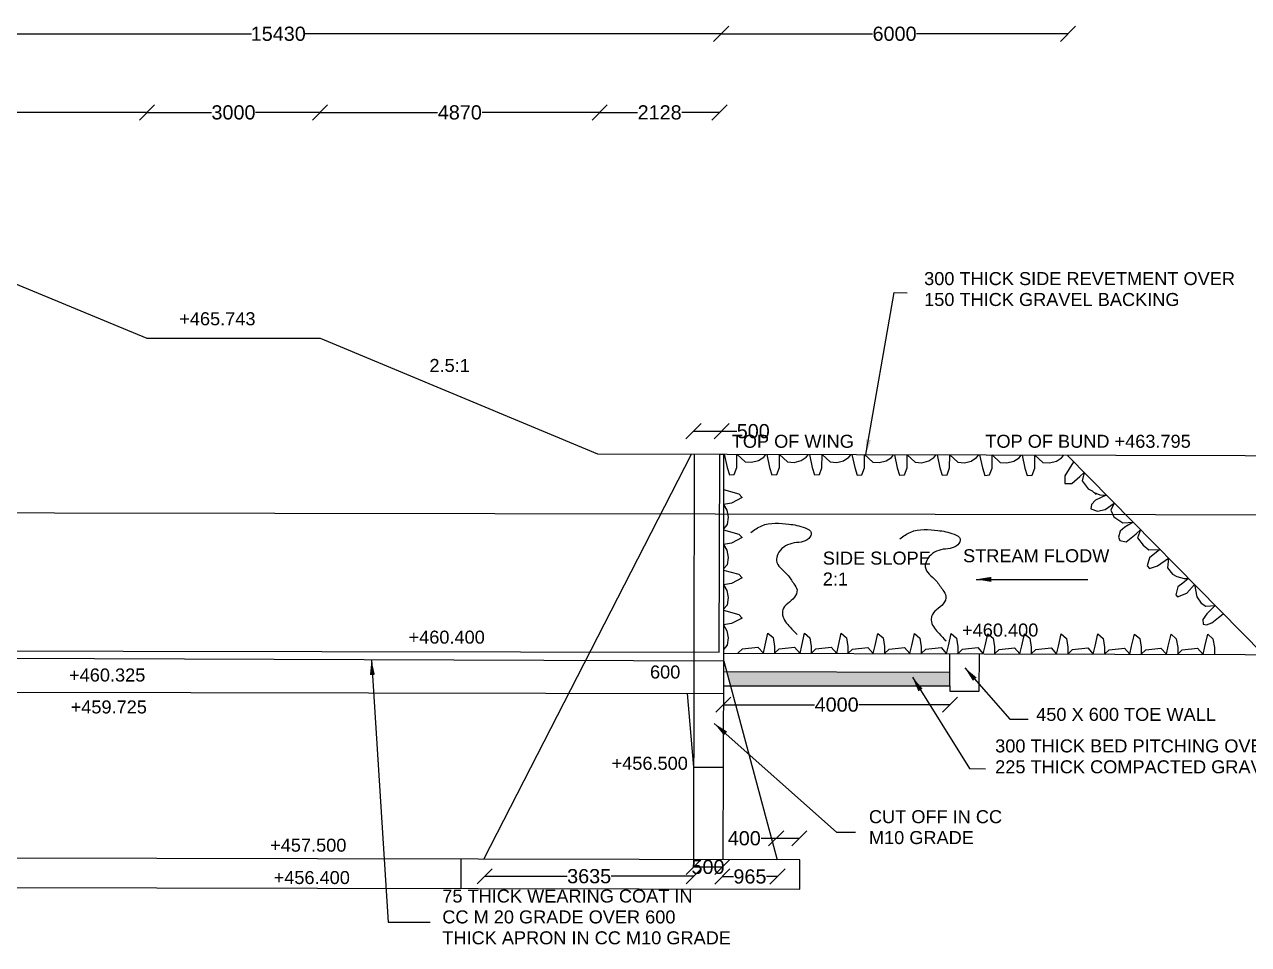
# Model space of a CAD drawing. Header units: metres. Extents: x 19593 to 20495, y 19582 to 20217.
# Drawn here: x 20223.3 to 20352.8, y 19958.9 to 20056.3 of the extents above; entities that cross this region are included whole.
import ezdxf

# ---------------------------------------------------------------- set-up
doc = ezdxf.new("R2010")
doc.units = ezdxf.units.M
doc.header["$MEASUREMENT"] = 0
doc.layers.add('DRAWING', color=2, linetype='Continuous')
doc.layers.add('TEXT', color=255, linetype='Continuous')
doc.styles.get("Standard").update_dxf_attribs({"font": 'arial.ttf'})
doc.dimstyles.get("Standard").update_dxf_attribs({"dimtxt": 1.5, "dimasz": 1.6, "dimexe": 0.18, "dimexo": 0.0625, "dimgap": 0.09, "dimtad": 0, "dimtih": 1, "dimtoh": 1, "dimdec": 4, "dimzin": 0, "dimdsep": 46, "dimtxsty": 'Standard', "dimblk": 'OBLIQUE', "dimcen": 0.09, "dimse1": 1, "dimse2": 1, "dimadec": 0, "dimazin": 0, "dimtfac": 1, "dimtdec": 4, "dimtofl": 0, "dimtmove": 0, "dimatfit": 3, "dimfxl": 1, "dimtolj": 1, "dimtzin": 0, "dimarcsym": 0})

# ---------------------------------------------------------------- blocks, each defined once
blk = doc.blocks.new('_Oblique')
at = {"color": 0, "linetype": 'ByBlock', "lineweight": -2}
blk.add_line((-0.5, -0.5), (0.5, 0.5), dxfattribs=at)
blk = doc.blocks.new('*D74')
at = {"layer": 'Defpoints', "color": 0, "transparency": 16777216}
for p in [(20302.83, 19970.16), (20302.83, 19970.1), (20305.29, 19970.1)]:
    blk.add_point(p, dxfattribs=at)
at = {"layer": 'DRAWING', "color": 0, "lineweight": -2, "transparency": 16777216}
for p, q in [((20302.83, 19970.16), (20301.23, 19970.16)), ((20305.29, 19970.16), (20302.83, 19970.16))]:
    blk.add_line(p, q, dxfattribs=at)
at = {"layer": 'DRAWING', "color": 0, "lineweight": -2, "transparency": 16777216, "xscale": 1.6, "yscale": 1.6, "zscale": 1.6, "rotation": 180}
blk.add_blockref('_Oblique', (20302.83, 19970.16), dxfattribs=at)
at = {"layer": 'DRAWING', "color": 0, "lineweight": -2, "transparency": 16777216, "xscale": 1.6, "yscale": 1.6, "zscale": 1.6}
blk.add_blockref('_Oblique', (20305.29, 19970.16), dxfattribs=at)
at = {"layer": 'DRAWING', "color": 0, "transparency": 16777216, "insert": (20299.45, 19970.16), "char_height": 1.5, "attachment_point": 5}
blk.add_mtext('\\A1;400', dxfattribs=at)
blk = doc.blocks.new('*D75')
at = {"layer": 'Defpoints', "color": 0, "transparency": 16777216}
for p in [(20271.98, 19966.12), (20294.09, 19966.15), (20294.09, 19966.12)]:
    blk.add_point(p, dxfattribs=at)
at = {"layer": 'DRAWING', "color": 0, "lineweight": -2, "transparency": 16777216}
for p, q in [((20271.98, 19966.15), (20280.7, 19966.15)), ((20294.09, 19966.15), (20285.37, 19966.15))]:
    blk.add_line(p, q, dxfattribs=at)
at = {"layer": 'DRAWING', "color": 0, "lineweight": -2, "transparency": 16777216, "xscale": 1.6, "yscale": 1.6, "zscale": 1.6, "rotation": 180}
blk.add_blockref('_Oblique', (20271.98, 19966.15), dxfattribs=at)
at = {"layer": 'DRAWING', "color": 0, "lineweight": -2, "transparency": 16777216, "xscale": 1.6, "yscale": 1.6, "zscale": 1.6}
blk.add_blockref('_Oblique', (20294.09, 19966.15), dxfattribs=at)
at = {"layer": 'DRAWING', "color": 0, "transparency": 16777216, "insert": (20283.03, 19966.15), "char_height": 1.5, "attachment_point": 5}
blk.add_mtext('\\A1;3635', dxfattribs=at)
blk = doc.blocks.new('*D76')
at = {"layer": 'Defpoints', "color": 0, "transparency": 16777216}
for p in [(20297.13, 19967.13), (20294.09, 19966.12), (20297.13, 19966.12)]:
    blk.add_point(p, dxfattribs=at)
at = {"layer": 'DRAWING', "color": 0, "lineweight": -2, "transparency": 16777216}
blk.add_line((20294.09, 19967.13), (20297.13, 19967.13), dxfattribs=at)
at = {"layer": 'DRAWING', "color": 0, "lineweight": -2, "transparency": 16777216, "xscale": 1.6, "yscale": 1.6, "zscale": 1.6, "rotation": 180}
blk.add_blockref('_Oblique', (20294.09, 19967.13), dxfattribs=at)
at = {"layer": 'DRAWING', "color": 0, "lineweight": -2, "transparency": 16777216, "xscale": 1.6, "yscale": 1.6, "zscale": 1.6}
blk.add_blockref('_Oblique', (20297.13, 19967.13), dxfattribs=at)
at = {"layer": 'DRAWING', "color": 0, "transparency": 16777216, "insert": (20295.61, 19967.13), "char_height": 1.5, "attachment_point": 5}
blk.add_mtext('\\A1;500', dxfattribs=at)
blk = doc.blocks.new('*D77')
at = {"layer": 'Defpoints', "color": 0, "transparency": 16777216}
for p in [(20297.13, 19966.12), (20302.97, 19966.12), (20302.97, 19966.12)]:
    blk.add_point(p, dxfattribs=at)
at = {"layer": 'DRAWING', "color": 0, "lineweight": -2, "transparency": 16777216}
for p, q in [((20297.13, 19966.12), (20298.3, 19966.12)), ((20302.97, 19966.12), (20301.8, 19966.12))]:
    blk.add_line(p, q, dxfattribs=at)
at = {"layer": 'DRAWING', "color": 0, "lineweight": -2, "transparency": 16777216, "xscale": 1.6, "yscale": 1.6, "zscale": 1.6, "rotation": 180}
blk.add_blockref('_Oblique', (20297.13, 19966.12), dxfattribs=at)
at = {"layer": 'DRAWING', "color": 0, "lineweight": -2, "transparency": 16777216, "xscale": 1.6, "yscale": 1.6, "zscale": 1.6}
blk.add_blockref('_Oblique', (20302.97, 19966.12), dxfattribs=at)
at = {"layer": 'DRAWING', "color": 0, "transparency": 16777216, "insert": (20300.05, 19966.12), "char_height": 1.5, "attachment_point": 5}
blk.add_mtext('\\A1;965', dxfattribs=at)
blk = doc.blocks.new('*D81')
at = {"layer": 'Defpoints', "color": 0, "transparency": 16777216}
for p in [(20203.24, 20055.46), (20297.01, 20055.46), (20297.01, 20055.27)]:
    blk.add_point(p, dxfattribs=at)
at = {"layer": 'DRAWING', "color": 0, "lineweight": -2, "transparency": 16777216}
for p, q in [((20203.24, 20055.27), (20247.29, 20055.27)), ((20297.01, 20055.27), (20252.96, 20055.27))]:
    blk.add_line(p, q, dxfattribs=at)
at = {"layer": 'DRAWING', "color": 0, "lineweight": -2, "transparency": 16777216, "xscale": 1.6, "yscale": 1.6, "zscale": 1.6, "rotation": 180}
blk.add_blockref('_Oblique', (20203.24, 20055.27), dxfattribs=at)
at = {"layer": 'DRAWING', "color": 0, "lineweight": -2, "transparency": 16777216, "xscale": 1.6, "yscale": 1.6, "zscale": 1.6}
blk.add_blockref('_Oblique', (20297.01, 20055.27), dxfattribs=at)
at = {"layer": 'DRAWING', "color": 0, "transparency": 16777216, "insert": (20250.12, 20055.27), "char_height": 1.5, "attachment_point": 5}
blk.add_mtext('\\A1;15430', dxfattribs=at)
blk = doc.blocks.new('*D82')
at = {"layer": 'Defpoints', "color": 0, "transparency": 16777216}
for p in [(20297.01, 20055.27), (20333.71, 20055.27), (20333.71, 20055.27)]:
    blk.add_point(p, dxfattribs=at)
at = {"layer": 'DRAWING', "color": 0, "lineweight": -2, "transparency": 16777216}
for p, q in [((20297.01, 20055.27), (20313.03, 20055.27)), ((20333.71, 20055.27), (20317.69, 20055.27))]:
    blk.add_line(p, q, dxfattribs=at)
at = {"layer": 'DRAWING', "color": 0, "lineweight": -2, "transparency": 16777216, "xscale": 1.6, "yscale": 1.6, "zscale": 1.6, "rotation": 180}
blk.add_blockref('_Oblique', (20297.01, 20055.27), dxfattribs=at)
at = {"layer": 'DRAWING', "color": 0, "lineweight": -2, "transparency": 16777216, "xscale": 1.6, "yscale": 1.6, "zscale": 1.6}
blk.add_blockref('_Oblique', (20333.71, 20055.27), dxfattribs=at)
at = {"layer": 'DRAWING', "color": 0, "transparency": 16777216, "insert": (20315.36, 20055.27), "char_height": 1.5, "attachment_point": 5}
blk.add_mtext('\\A1;6000', dxfattribs=at)
blk = doc.blocks.new('*D84')
at = {"layer": 'Defpoints', "color": 0, "transparency": 16777216}
for p in [(20203.13, 20046.95), (20236.22, 20046.95), (20236.22, 20046.95)]:
    blk.add_point(p, dxfattribs=at)
at = {"layer": 'DRAWING', "color": 0, "lineweight": -2, "transparency": 16777216}
for p, q in [((20203.13, 20046.95), (20217.35, 20046.95)), ((20236.22, 20046.95), (20222, 20046.95))]:
    blk.add_line(p, q, dxfattribs=at)
at = {"layer": 'DRAWING', "color": 0, "lineweight": -2, "transparency": 16777216, "xscale": 1.6, "yscale": 1.6, "zscale": 1.6, "rotation": 180}
blk.add_blockref('_Oblique', (20203.13, 20046.95), dxfattribs=at)
at = {"layer": 'DRAWING', "color": 0, "lineweight": -2, "transparency": 16777216, "xscale": 1.6, "yscale": 1.6, "zscale": 1.6}
blk.add_blockref('_Oblique', (20236.22, 20046.95), dxfattribs=at)
at = {"layer": 'DRAWING', "color": 0, "transparency": 16777216, "insert": (20219.67, 20046.95), "char_height": 1.5, "attachment_point": 5}
blk.add_mtext('\\A1;5432', dxfattribs=at)
blk = doc.blocks.new('*D85')
at = {"layer": 'Defpoints', "color": 0, "transparency": 16777216}
for p in [(20236.22, 20046.95), (20254.54, 20046.95), (20254.54, 20046.95)]:
    blk.add_point(p, dxfattribs=at)
at = {"layer": 'DRAWING', "color": 0, "lineweight": -2, "transparency": 16777216}
for p, q in [((20236.22, 20046.95), (20243.05, 20046.95)), ((20254.54, 20046.95), (20247.71, 20046.95))]:
    blk.add_line(p, q, dxfattribs=at)
at = {"layer": 'DRAWING', "color": 0, "lineweight": -2, "transparency": 16777216, "xscale": 1.6, "yscale": 1.6, "zscale": 1.6, "rotation": 180}
blk.add_blockref('_Oblique', (20236.22, 20046.95), dxfattribs=at)
at = {"layer": 'DRAWING', "color": 0, "lineweight": -2, "transparency": 16777216, "xscale": 1.6, "yscale": 1.6, "zscale": 1.6}
blk.add_blockref('_Oblique', (20254.54, 20046.95), dxfattribs=at)
at = {"layer": 'DRAWING', "color": 0, "transparency": 16777216, "insert": (20245.38, 20046.95), "char_height": 1.5, "attachment_point": 5}
blk.add_mtext('\\A1;3000', dxfattribs=at)
blk = doc.blocks.new('*D86')
at = {"layer": 'Defpoints', "color": 0, "transparency": 16777216}
for p in [(20254.54, 20046.95), (20284.15, 20046.95), (20284.15, 20046.95)]:
    blk.add_point(p, dxfattribs=at)
at = {"layer": 'DRAWING', "color": 0, "lineweight": -2, "transparency": 16777216}
for p, q in [((20254.54, 20046.95), (20266.99, 20046.95)), ((20284.15, 20046.95), (20271.7, 20046.95))]:
    blk.add_line(p, q, dxfattribs=at)
at = {"layer": 'DRAWING', "color": 0, "lineweight": -2, "transparency": 16777216, "xscale": 1.6, "yscale": 1.6, "zscale": 1.6, "rotation": 180}
blk.add_blockref('_Oblique', (20254.54, 20046.95), dxfattribs=at)
at = {"layer": 'DRAWING', "color": 0, "lineweight": -2, "transparency": 16777216, "xscale": 1.6, "yscale": 1.6, "zscale": 1.6}
blk.add_blockref('_Oblique', (20284.15, 20046.95), dxfattribs=at)
at = {"layer": 'DRAWING', "color": 0, "transparency": 16777216, "insert": (20269.34, 20046.95), "char_height": 1.5, "attachment_point": 5}
blk.add_mtext('\\A1;4870', dxfattribs=at)
blk = doc.blocks.new('*D87')
at = {"layer": 'Defpoints', "color": 0, "transparency": 16777216}
for p in [(20284.15, 20046.95), (20296.83, 20046.95), (20296.83, 20046.95)]:
    blk.add_point(p, dxfattribs=at)
at = {"layer": 'DRAWING', "color": 0, "lineweight": -2, "transparency": 16777216}
for p, q in [((20284.15, 20046.95), (20288.14, 20046.95)), ((20296.83, 20046.95), (20292.83, 20046.95))]:
    blk.add_line(p, q, dxfattribs=at)
at = {"layer": 'DRAWING', "color": 0, "lineweight": -2, "transparency": 16777216, "xscale": 1.6, "yscale": 1.6, "zscale": 1.6, "rotation": 180}
blk.add_blockref('_Oblique', (20284.15, 20046.95), dxfattribs=at)
at = {"layer": 'DRAWING', "color": 0, "lineweight": -2, "transparency": 16777216, "xscale": 1.6, "yscale": 1.6, "zscale": 1.6}
blk.add_blockref('_Oblique', (20296.83, 20046.95), dxfattribs=at)
at = {"layer": 'DRAWING', "color": 0, "transparency": 16777216, "insert": (20290.49, 20046.95), "char_height": 1.5, "attachment_point": 5}
blk.add_mtext('\\A1;2128', dxfattribs=at)
blk = doc.blocks.new('*D88')
at = {"layer": 'Defpoints', "color": 0, "transparency": 16777216}
for p in [(20297.05, 20013.23), (20294.08, 20012.77), (20297.05, 20012.77)]:
    blk.add_point(p, dxfattribs=at)
at = {"layer": 'DRAWING', "color": 0, "lineweight": -2, "transparency": 16777216}
for p, q in [((20294.08, 20013.23), (20297.05, 20013.23)), ((20297.05, 20013.23), (20298.65, 20013.23))]:
    blk.add_line(p, q, dxfattribs=at)
at = {"layer": 'DRAWING', "color": 0, "lineweight": -2, "transparency": 16777216, "xscale": 1.6, "yscale": 1.6, "zscale": 1.6, "rotation": 180}
blk.add_blockref('_Oblique', (20294.08, 20013.23), dxfattribs=at)
at = {"layer": 'DRAWING', "color": 0, "lineweight": -2, "transparency": 16777216, "xscale": 1.6, "yscale": 1.6, "zscale": 1.6}
blk.add_blockref('_Oblique', (20297.05, 20013.23), dxfattribs=at)
at = {"layer": 'DRAWING', "color": 0, "transparency": 16777216, "insert": (20300.4, 20013.23), "char_height": 1.5, "attachment_point": 5}
blk.add_mtext('\\A1;500', dxfattribs=at)
blk = doc.blocks.new('*D89')
at = {"layer": 'Defpoints', "color": 0, "transparency": 16777216}
for p in [(20297.23, 19984.4), (20321.22, 19984.4), (20321.22, 19984.3)]:
    blk.add_point(p, dxfattribs=at)
at = {"layer": 'DRAWING', "color": 0, "lineweight": -2, "transparency": 16777216}
for p, q in [((20297.23, 19984.3), (20306.87, 19984.3)), ((20321.22, 19984.3), (20311.58, 19984.3))]:
    blk.add_line(p, q, dxfattribs=at)
at = {"layer": 'DRAWING', "color": 0, "lineweight": -2, "transparency": 16777216, "xscale": 1.6, "yscale": 1.6, "zscale": 1.6, "rotation": 180}
blk.add_blockref('_Oblique', (20297.23, 19984.3), dxfattribs=at)
at = {"layer": 'DRAWING', "color": 0, "lineweight": -2, "transparency": 16777216, "xscale": 1.6, "yscale": 1.6, "zscale": 1.6}
blk.add_blockref('_Oblique', (20321.22, 19984.3), dxfattribs=at)
at = {"layer": 'DRAWING', "color": 0, "transparency": 16777216, "insert": (20309.23, 19984.3), "char_height": 1.5, "attachment_point": 5}
blk.add_mtext('\\A1;4000', dxfattribs=at)

msp = doc.modelspace()

# ---------------------------------------------------------------- hatches: boundary and pattern name
at = {"layer": 'DRAWING'}
h = msp.add_hatch(dxfattribs=at)
h.set_pattern_fill('AR-CONC', scale=0.075)
h.set_pattern_definition([(50, (0, 0), (0.537945137, -0.047064101), [0.05625, -0.61875]), (355, (0, 0), (-0.1040635, 0.5641441), [0.045, -0.495]), (100.4514445, (0.04483, -0.0039), (0.433881635, 0.517079993), [0.047805144, -0.525856584]), (46.1842, (0, 0.15), (0.800430998, -0.12413946), [0.084375, -0.928125]), (96.6356355, (0.0667, 0.13966), (0.70099646, 0.73058895), [0.071707756, -0.78878532]), (351.184164, (0, 0.15), (0.700996459, 0.73058895), [0.0675, -0.7425]), (21, (0.075, 0.1125), (0.447680289, -0.301964168), [0.05625, -0.61875]), (326, (0.075, 0.1125), (0.182486499, 0.543862534), [0.045, -0.495]), (71.4514447, (0.1123, 0.08734), (0.630166783, 0.241898365), [0.047805143, -0.525856584]), (37.5, (0, 0), (0.0091198915, 0.2496703904), [0, -0.489, 0, -0.5025, 0, -0.496875]), (7.5, (0, 0), (0.197302153, 0.295808784), [0, -0.2865, 0, -0.47775, 0, -0.189375]), (327.5, (-0.16725, 0), (0.4003668271, -0.0169161538), [0, -0.1875, 0, -0.585, 0, -0.77625]), (317.5, (-0.24225, 0), (0.437389627, 0.0750787367), [0, -0.24375, 0, -0.3885, 0, -0.55125])])
h.paths.add_polyline_path([(20321.21182, 19987.75143), (20297.56969, 19987.81296), (20297.9784, 19986.29865), (20321.20804, 19986.29865)])

# ---------------------------------------------------------------- linework, layer by layer
at = {"layer": 'DRAWING', "color": 0}
for points in [[(19605.23402, 20001.62876), (19734.56368, 20001.62876), (19786.56138, 20023.01387), (19804.37602, 20023.01387), (19880.64538, 20054.02325), (19936.94079, 20054.17223), (20004.75537, 20019.5028), (20061.73048, 20019.5028), (20129.78498, 20054.42219), (20160.43122, 20054.42219), (20236.22699, 20023.09091), (20254.56919, 20023.09091), (20283.92641, 20010.82116), (20366.21324, 20010.6219)], [(19605.12892, 19981.77185), (19623.31566, 19981.77185), (19688.82105, 19981.77185), (19692.4285, 19978.09279), (19795.27846, 19978.17033), (19806.81343, 19990.20306), (20037.15388, 19990.41716), (20233.70169, 19989.94516), (20296.81097, 19989.85749), (20296.86166, 20010.78984), (20297.33409, 20010.78869)], [(20297.2425, 20010.78892), (20297.2425, 19988.9072), (20173.58369, 19989.35596), (20071.47534, 19989.68212), (19883.85457, 19989.36119), (19807.18565, 19989.38079), (19795.70757, 19977.4695), (19692.02754, 19977.38598), (19688.42316, 19980.9683), (19685.83038, 19980.9683), (19685.83038, 19981.77185)], [(20271.86687, 19967.95486), (20293.86761, 20010.79709)], [(20294.16363, 20010.79637), (20294.07309, 19967.90798)], [(20333.613, 20010.70084), (20354.40794, 19989.60263)], [(19792.09527, 19996.14517), (19793.27317, 19997.50201), (19793.76734, 19997.98236), (19794.00774, 19998.6095), (19794.52862, 19998.71624), (19795.54368, 19998.67621), (19796.09477, 19999.64019), (19797.1766, 19999.9204), (19797.71084, 20000.73434), (19798.84609, 20001.05458), (19799.60738, 20002.14872), (19800.756, 20002.09535), (19801.27298, 20003.15393), (19802.21325, 20003.34607), (19802.96118, 20004.34948), (19804.17924, 20004.77646), (19837.36767, 20004.8872), (20203.10959, 20004.6409), (20366.27355, 20004.37679)], [(20297.2425, 19988.9072), (20297.19816, 19967.90138)], [(20297.237, 19986.29865), (20321.20804, 19986.29865), (20321.20804, 19985.73207), (20324.33179, 19985.73207), (20324.34207, 19989.68088)], [(20297.2425, 19989.75141), (20366.26679, 19989.57177)], [(20297.27439, 19988.90708), (20302.94704, 19967.88925)], [(20321.20804, 19986.29865), (20321.21687, 19989.68902)], [(20297.24036, 19987.81382), (20321.21203, 19987.75143)], [(20203.24279, 19985.66835), (20297.23525, 19985.46991)], [(20293.40638, 19985.47799), (20294.09375, 19977.69495), (20297.21882, 19977.68836)], [(20327.55826, 19982.76732), (20329.48838, 19982.76732)], [(19685.83038, 19981.77185), (19680.30204, 19968.09474), (19677.88204, 19968.09474), (19677.88204, 19964.91567), (19837.45205, 19965.10288), (19837.45205, 19961.37031), (20203.20002, 19961.29076), (20203.20002, 19964.98337), (20305.34042, 19964.79826), (20305.34042, 19967.88419), (20203.17903, 19968.09988), (20203.20002, 19964.98337)], [(20269.47754, 19964.86325), (20269.48408, 19967.95989)]]:
    msp.add_lwpolyline(points, dxfattribs=at)
at = {"layer": 'DRAWING'}
for points in [[(20297.33409, 20010.78869), (20297.63283, 20009.40797), (20297.87846, 20008.62499), (20298.39779, 20008.6637), (20298.66951, 20009.39531), (20298.67288, 20010.78545), (20299.52988, 20009.99921), (20300.22749, 20009.94501), (20300.95609, 20010.13083), (20301.51417, 20010.49472), (20301.74682, 20010.77801)], [(20301.83841, 20010.77779), (20302.13714, 20009.39706), (20302.38277, 20008.61408), (20302.9021, 20008.6528), (20303.17382, 20009.3844), (20303.17719, 20010.77455), (20304.0342, 20009.9883), (20304.7318, 20009.93411), (20305.46041, 20010.11992), (20306.01849, 20010.48381), (20306.25113, 20010.7671)], [(20306.34272, 20010.76688), (20306.64145, 20009.38616), (20306.88708, 20008.60318), (20307.40641, 20008.64189), (20307.67813, 20009.37349), (20307.6815, 20010.76364), (20308.53851, 20009.9774), (20309.23611, 20009.9232), (20309.96472, 20010.10902), (20310.5228, 20010.47291), (20310.75544, 20010.75619)], [(20310.84703, 20010.75597), (20311.14577, 20009.37525), (20311.39139, 20008.59227), (20311.91072, 20008.63098), (20312.18244, 20009.36258), (20312.18581, 20010.75273), (20313.04282, 20009.96649), (20313.74042, 20009.91229), (20314.46903, 20010.09811), (20315.02711, 20010.462), (20315.25975, 20010.74529)], [(20315.35134, 20010.74506), (20315.65008, 20009.36434), (20315.89571, 20008.58136), (20316.41503, 20008.62007), (20316.68676, 20009.35168), (20316.69012, 20010.74182), (20317.54713, 20009.95558), (20318.24473, 20009.90138), (20318.97334, 20010.0872), (20319.53142, 20010.45109), (20319.76406, 20010.73438)], [(20319.85565, 20010.73416), (20320.15439, 20009.35343), (20320.40002, 20008.57046), (20320.91934, 20008.60917), (20321.19107, 20009.34077), (20321.19443, 20010.73092), (20322.05144, 20009.94467), (20322.74904, 20009.89048), (20323.47765, 20010.07629), (20324.03573, 20010.44018), (20324.26837, 20010.72347)], [(20324.35996, 20010.72325), (20324.6587, 20009.34253), (20324.90433, 20008.55955), (20325.42366, 20008.59826), (20325.69538, 20009.32986), (20325.69875, 20010.72001), (20326.55575, 20009.93377), (20327.25336, 20009.87957), (20327.98196, 20010.06539), (20328.54004, 20010.42928), (20328.77269, 20010.71256)], [(20328.86428, 20010.71234), (20329.16301, 20009.33162), (20329.40864, 20008.54864), (20329.92797, 20008.58735), (20330.19969, 20009.31895), (20330.20306, 20010.7091), (20331.06007, 20009.92286), (20331.75767, 20009.86866), (20332.48628, 20010.05448), (20333.04436, 20010.41837), (20333.277, 20010.70166)], [(20334.30599, 20009.99774), (20333.38825, 20008.49302), (20333.37352, 20007.7133), (20334.138, 20007.69886), (20334.9789, 20008.44888), (20335.43321, 20008.85409), (20335.22929, 20007.97811), (20335.8626, 20007.12483), (20336.26027, 20006.93358), (20336.68739, 20006.53636), (20336.47383, 20006.73497), (20337.09108, 20006.51432), (20337.77428, 20006.47888), (20336.63418, 20005.9203), (20336.21347, 20005.47597), (20336.12644, 20005.00509), (20336.82993, 20004.76603), (20337.6567, 20004.96163), (20338.61737, 20005.62348), (20338.23709, 20004.86471), (20338.55619, 20004.15478), (20339.53587, 20003.53679), (20340.59945, 20003.6125), (20339.73217, 20003.09465), (20339.24627, 20002.65999), (20339.0722, 20002.02975), (20339.21, 20001.65305), (20339.87896, 20001.54289), (20340.94507, 20002.37597), (20341.38795, 20002.8125), (20341.07561, 20001.93408), (20341.67756, 20001.18068), (20342.28763, 20000.67055), (20343.4381, 20000.73245), (20342.34565, 19999.83022), (20342.10632, 19998.9934), (20342.3529, 19998.68914), (20343.20143, 19998.97891), (20344.34626, 19999.81105), (20344.25717, 19998.78346), (20344.77935, 19998.12423), (20345.2435, 19997.84896), (20346.01226, 19997.65336), (20346.48198, 19997.64418), (20345.8672, 19997.17168), (20345.33103, 19996.75962), (20345.1202, 19995.92568), (20345.31601, 19995.72284), (20346.30234, 19996.11403), (20347.10276, 19997.01435), (20347.34873, 19995.71175), (20347.80088, 19995.05166), (20348.311, 19994.70425), (20349.29813, 19994.78696), (20348.42694, 19993.89361), (20347.99797, 19993.31458), (20348.00957, 19992.81662), (20348.38056, 19992.73555), (20348.94865, 19992.944), (20349.65587, 19993.52303), (20350.14731, 19993.9254)], [(20297.2425, 20007.04909), (20298.8652, 20006.60059), (20299.2315, 20006.2229), (20298.09716, 20005.63277), (20297.2425, 20005.49114), (20297.58907, 20004.8892), (20297.73082, 20004.13999), (20297.63629, 20003.34921), (20297.2425, 20002.91251)], [(20297.2425, 20002.79586), (20298.8652, 20002.34735), (20299.2315, 20001.96967), (20298.09716, 20001.37953), (20297.2425, 20001.2379), (20297.58907, 20000.63596), (20297.73082, 19999.88675), (20297.63629, 19999.09597), (20297.2425, 19998.65927)], [(20297.2425, 19998.54262), (20298.8652, 19998.09412), (20299.2315, 19997.71643), (20298.09716, 19997.1263), (20297.2425, 19996.98466), (20297.58907, 19996.38273), (20297.73082, 19995.63352), (20297.63629, 19994.84273), (20297.2425, 19994.40603)], [(20297.2425, 19994.28938), (20298.8652, 19993.84088), (20299.2315, 19993.46319), (20298.09716, 19992.87306), (20297.2425, 19992.73143), (20297.58907, 19992.12949), (20297.73082, 19991.38028), (20297.63629, 19990.5895), (20297.2425, 19990.1528)], [(20298.78424, 19989.7474), (20299.27489, 19990.21636), (20300.89561, 19990.39458), (20301.47573, 19989.74039), (20301.66879, 19990.58766), (20301.96134, 19991.87152), (20302.51632, 19991.38967), (20302.66501, 19990.46884), (20302.66311, 19989.7373)], [(20302.66311, 19989.7373), (20303.15376, 19990.20626), (20304.77448, 19990.38449), (20305.35459, 19989.7303), (20305.54766, 19990.57757), (20305.84021, 19991.86142), (20306.39519, 19991.37958), (20306.54388, 19990.45875), (20306.54197, 19989.72721)], [(20306.54197, 19989.72721), (20307.03263, 19990.19617), (20308.65334, 19990.37439), (20309.23346, 19989.7202), (20309.42653, 19990.56747), (20309.71907, 19991.85133), (20310.27406, 19991.36948), (20310.42275, 19990.44865), (20310.42084, 19989.71711)], [(20310.42084, 19989.71711), (20310.9115, 19990.18607), (20312.53221, 19990.3643), (20313.11233, 19989.71011), (20313.30539, 19990.55738), (20313.59794, 19991.84123), (20314.15292, 19991.35939), (20314.30161, 19990.43856), (20314.29971, 19989.70702)], [(20314.29971, 19989.70702), (20314.79037, 19990.17598), (20316.41108, 19990.3542), (20316.9912, 19989.70001), (20317.18426, 19990.54728), (20317.47681, 19991.83114), (20318.03179, 19991.34929), (20318.18048, 19990.42846), (20318.17858, 19989.69692)], [(20318.17858, 19989.69692), (20318.66923, 19990.16588), (20320.28995, 19990.34411), (20320.87006, 19989.68992), (20321.06313, 19990.53718), (20321.35568, 19991.82104), (20321.91066, 19991.3392), (20322.05935, 19990.41837), (20322.05744, 19989.68683)], [(20322.05744, 19989.68683), (20322.5481, 19990.15579), (20324.16881, 19990.33401), (20324.74893, 19989.67982), (20324.942, 19990.52709), (20325.23455, 19991.81095), (20325.78953, 19991.3291), (20325.93822, 19990.40827), (20325.93631, 19989.67673)], [(20325.93631, 19989.67673), (20326.42697, 19990.14569), (20328.04768, 19990.32392), (20328.6278, 19989.66973), (20328.82086, 19990.51699), (20329.11341, 19991.80085), (20329.6684, 19991.31901), (20329.81708, 19990.39818), (20329.81518, 19989.66664)], [(20329.81518, 19989.66664), (20330.30584, 19990.1356), (20331.92655, 19990.31382), (20332.50667, 19989.65963), (20332.69973, 19990.5069), (20332.99228, 19991.79076), (20333.54726, 19991.30891), (20333.69595, 19990.38808), (20333.69405, 19989.65654)], [(20333.69405, 19989.65654), (20334.18471, 19990.1255), (20335.80542, 19990.30373), (20336.38554, 19989.64954), (20336.5786, 19990.4968), (20336.87115, 19991.78066), (20337.42613, 19991.29882), (20337.57482, 19990.37799), (20337.57292, 19989.64645)], [(20337.57292, 19989.64645), (20338.06357, 19990.11541), (20339.68429, 19990.29363), (20340.2644, 19989.63944), (20340.45747, 19990.48671), (20340.75002, 19991.77057), (20341.305, 19991.28872), (20341.45369, 19990.36789), (20341.45178, 19989.63635)], [(20341.45178, 19989.63635), (20341.94244, 19990.10531), (20343.56315, 19990.28354), (20344.14327, 19989.62935), (20344.33634, 19990.47661), (20344.62888, 19991.76047), (20345.18387, 19991.27863), (20345.33256, 19990.3578), (20345.33065, 19989.62626)], [(20345.33065, 19989.62626), (20345.82131, 19990.09522), (20347.44202, 19990.27344), (20348.02214, 19989.61925), (20348.2152, 19990.46652), (20348.50775, 19991.75038), (20349.06273, 19991.26853), (20349.21142, 19990.3477), (20349.20952, 19989.61616)]]:
    msp.add_lwpolyline(points, dxfattribs=at)
at = {"layer": 'DRAWING', "color": 0}
for points in [[(20300.1537, 20002.51709), (20301.30681, 20003.2332), (20304.174, 20003.40445), (20305.90366, 20002.99969), (20306.54254, 20002.50152), (20306.29322, 20001.89438), (20304.50123, 20001.36508), (20303.00531, 20000.22863), (20302.84948, 19999.54365), (20303.98874, 19998.0702), (20304.70554, 19997.08943), (20305.03277, 19996.45116), (20304.75229, 19995.6572), (20303.52127, 19994.31838), (20303.50568, 19993.75794), (20304.30758, 19992.48691), (20305.04135, 19991.71894)], [(20315.91747, 20001.84459), (20317.07058, 20002.5607), (20319.93777, 20002.73195), (20321.66743, 20002.32719), (20322.30631, 20001.82902), (20322.05699, 20001.22188), (20320.265, 20000.69258), (20318.76908, 19999.55614), (20318.61325, 19998.87116), (20319.75251, 19997.3977), (20320.46931, 19996.41694), (20320.79654, 19995.77866), (20320.51606, 19994.98471), (20319.28504, 19993.64588), (20319.26945, 19993.08545), (20320.07135, 19991.81441), (20320.80511, 19991.04644)]]:
    msp.add_spline(points, degree=3, dxfattribs=at)

# ---------------------------------------------------------------- texts
at = {"layer": 'TEXT'}
for s, height, p in [('300 THICK SIDE REVETMENT OVER ', 1.3764201, (20318.49043, 20028.68821)), ('150 THICK GRAVEL BACKING ', 1.3764201, (20318.49043, 20026.47711)), ('+465.743', 1.37642, (20239.64059, 20024.43906)), ('2.5:1', 1.37642, (20266.12651, 20019.49699)), ('TOP OF WING', 1.3764201, (20298.12854, 20011.47537)), ('TOP OF BUND +463.795', 1.3764201, (20324.97038, 20011.47781)), ('SIDE SLOPE ', 1.3764201, (20307.76257, 19999.11689)), ('STREAM FLODW', 1.3764201, (20322.61058, 19999.37003)), ('2:1', 1.37642, (20307.76257, 19996.9058)), ('+460.400', 1.37642, (20322.50333, 19991.50981)), ('+460.400', 1.37642, (20263.91275, 19990.75641)), ('+460.325', 1.37642, (20227.97754, 19986.75103)), ('600', 1.37642, (20289.47159, 19987.06932)), ('+459.725', 1.37642, (20228.14392, 19983.37181)), ('450 X 600 TOE WALL ', 1.3764201, (20330.35001, 19982.58538)), ('300 THICK BED PITCHING OVER ', 1.3764201, (20326.01145, 19979.24946)), ('+456.500', 1.37642, (20285.405, 19977.4141)), ('225 THICK COMPACTED GRAVEL', 1.3764201, (20326.01145, 19977.03837)), ('CUT OFF IN CC ', 1.3764201, (20312.64499, 19971.7628)), ('M10 GRADE', 1.37642, (20312.64499, 19969.5517)), ('+457.500', 1.37642, (20249.26179, 19968.74769)), ('+456.400', 1.37642, (20249.63144, 19965.32423)), ('75 THICK WEARING COAT IN  ', 1.3764201, (20267.48665, 19963.3698)), ('CC M 20 GRADE OVER 600 ', 1.3764201, (20267.48665, 19961.1587)), ('THICK APRON IN CC M10 GRADE', 1.3764201, (20267.48665, 19958.9476))]:
    msp.add_text(s, height=height, dxfattribs=at).set_placement(p)

# ---------------------------------------------------------------- dimensions: what is measured, and where the dimension line sits
at = {"layer": 'DRAWING', "color": 2}
for base, p1, p2, text, picture, middle in [((20297.00509, 20055.27349), (20203.24396, 20055.46029), (20297.00509, 20055.46029), '15430', '*D81', (20250.12453, 20055.27349)), ((20333.71474, 20055.27349), (20297.00509, 20055.27349), (20333.71474, 20055.27349), '6000', '*D82', (20315.35992, 20055.27349)), ((20236.21713, 20046.95282), (20203.13054, 20046.95282), (20236.21713, 20046.95282), '5432', '*D84', (20219.67383, 20046.95282)), ((20254.54098, 20046.95282), (20236.21713, 20046.95282), (20254.54098, 20046.95282), '3000', '*D85', (20245.37905, 20046.95282)), ((20284.14583, 20046.95282), (20254.54098, 20046.95282), (20284.14583, 20046.95282), '4870', '*D86', (20269.3434, 20046.95282)), ((20296.83162, 20046.95282), (20284.14583, 20046.95282), (20296.83162, 20046.95282), '2128', '*D87', (20290.48873, 20046.95282)), ((20297.05152, 20013.22915), (20294.08264, 20012.77312), (20297.05152, 20012.77312), '500', '*D88', (20300.39603, 20013.22915)), ((20321.21884, 19984.29863), (20297.23298, 19984.39742), (20321.21884, 19984.39742), '4000', '*D89', (20309.22591, 19984.29863)), ((20302.82741, 19970.159), (20305.29303, 19970.10237), (20302.82741, 19970.10237), '400', '*D74', (20299.45273, 19970.159)), ((20294.08788, 19966.15076), (20271.97549, 19966.11601), (20294.08788, 19966.11601), '3635', '*D75', (20283.03168, 19966.15076)), ((20302.9695, 19966.11601), (20297.12952, 19966.11601), (20302.9695, 19966.11601), '965', '*D77', (20300.04951, 19966.11601))]:
    dim = msp.add_linear_dim(base=base, p1=p1, p2=p2, text=text, dimstyle='Standard', dxfattribs=at)
    dim.commit()
    dim.dimension.update_dxf_attribs({"geometry": picture, "text_midpoint": middle})
dim = msp.add_linear_dim(base=(20297.12952, 19967.12861), p1=(20294.08788, 19966.11601), p2=(20297.12952, 19966.11601), text='500', dimstyle='Standard', dxfattribs=at)
dim.commit()
dim.dimension.update_dxf_attribs({"geometry": '*D76', "text_midpoint": (20295.6087, 19967.12861), "dimtype": 160})

# ---------------------------------------------------------------- leaders
for points in [[(20312.3264, 20010.75239), (20315.31798, 20027.88872), (20316.67873, 20027.87129)], [(20323.98603, 19997.55536), (20335.80814, 19997.55536)], [(20259.98664, 19989.0424), (20261.74936, 19961.28261), (20266.19186, 19961.28261)], [(20322.79458, 19988.20633), (20327.55826, 19982.76732)], [(20317.2507, 19987.21059), (20323.30867, 19977.54279), (20324.9796, 19977.5022)], [(20296.27569, 19982.31646), (20309.21082, 19970.80401), (20311.21762, 19970.80401)]]:
    msp.add_leader(points, dimstyle='Standard', override={"dimgap": 0.09, "dimtad": 0}, dxfattribs=at)

doc.saveas('drawing.dxf')
